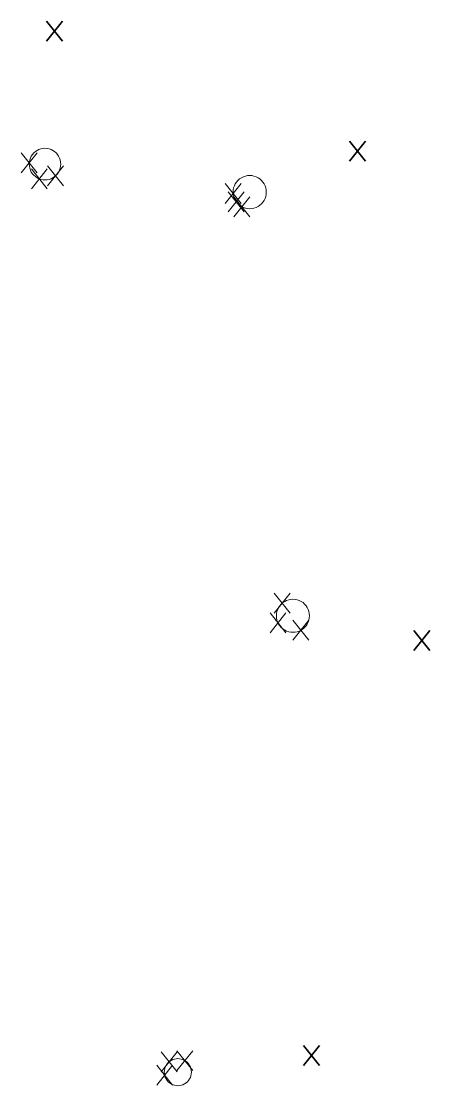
# Model space of a CAD drawing. Header units: metres. Extents: x 539719.3 to 539729.2, y 6552519.6 to 6552545.2.
import ezdxf

# ---------------------------------------------------------------- set-up
doc = ezdxf.new("R2010")
doc.units = ezdxf.units.M
for name, color, linetype in [('InnmåltTre_Stamme_omkrets', 1, 'Continuous'), ('InnmåltTre_Topp', 5, 'Continuous'), ('Terrengpunkt_Fot_tre', 2, 'Continuous')]:
    doc.layers.add(name, color=color, linetype=linetype)

# ---------------------------------------------------------------- blocks, each defined once
blk = doc.blocks.new('FI206510-180x')
at = {"color": 0, "lineweight": -2}
for points in [[(-0.384, -0.48, 0), (0.384, 0.48, 0)], [(0.384, -0.48, 0), (-0.384, 0.48, 0)]]:
    blk.add_polyline3d(points, dxfattribs=at)
blk = doc.blocks.new('FI206510-350x')
at = {"color": 0, "lineweight": -2}
for points in [[(-0.384, -0.48, 0), (0.384, 0.48, 0)], [(0.384, -0.48, 0), (-0.384, 0.48, 0)]]:
    blk.add_polyline3d(points, dxfattribs=at)

msp = doc.modelspace()

# ---------------------------------------------------------------- linework, layer by layer
at = {"layer": 'InnmåltTre_Stamme_omkrets', "lineweight": 18}
for centre, radius, start, end in [((539719.916, 6552541.804, 70.385), 0.38, 360, 120), ((539719.916, 6552541.804, 70.385), 0.38, 119.9999, 240.0001), ((539719.916, 6552541.804, 70.385), 0.38, 240, 0), ((539724.844, 6552541.13, 70.913), 0.4, 120, 240), ((539724.844, 6552541.13, 70.913), 0.4, 360, 119.9999), ((539724.844, 6552541.13, 70.913), 0.4, 240.0001, 359.9999), ((539725.885, 6552530.939, 68.536), 0.398, 120, 240), ((539725.885, 6552530.939, 68.536), 0.398, 359.9999, 120.0001), ((539725.885, 6552530.939, 68.536), 0.398, 239.9999, 360), ((539723.114, 6552519.959, 66.791), 0.326, 119.9997, 240.0003), ((539723.114, 6552519.959, 66.791), 0.326, 359.9999, 120), ((539723.114, 6552519.959, 66.791), 0.326, 240, 0.0001)]:
    msp.add_arc(centre, radius, start, end, dxfattribs=at)

# ---------------------------------------------------------------- block references
at = {"layer": 'InnmåltTre_Topp', "lineweight": 35, "xscale": 0.5, "yscale": 0.5, "zscale": 0.5}
for p in [(539720.143, 6552545, 89.783), (539727.441, 6552542.114, 90.465), (539728.986, 6552530.345, 86.773), (539726.331, 6552520.363, 85.681)]:
    msp.add_blockref('FI206510-350x', p, dxfattribs=at)
at = {"layer": 'Terrengpunkt_Fot_tre', "lineweight": 18, "xscale": 0.5, "yscale": 0.5, "zscale": 0.5}
for p in [(539719.537, 6552541.832, 70.267), (539719.78, 6552541.449, 70.061), (539720.168, 6552541.519, 70.385), (539724.446, 6552541.099, 70.913), (539724.519, 6552540.898, 70.861), (539724.657, 6552540.777, 70.733), (539725.629, 6552531.244, 68.536), (539725.525, 6552530.77, 68.479), (539726.078, 6552530.591, 68.108), (539722.902, 6552520.206, 66.791), (539723.285, 6552520.236, 66.386), (539722.797, 6552519.884, 66.618)]:
    msp.add_blockref('FI206510-180x', p, dxfattribs=at)

doc.saveas('drawing.dxf')
